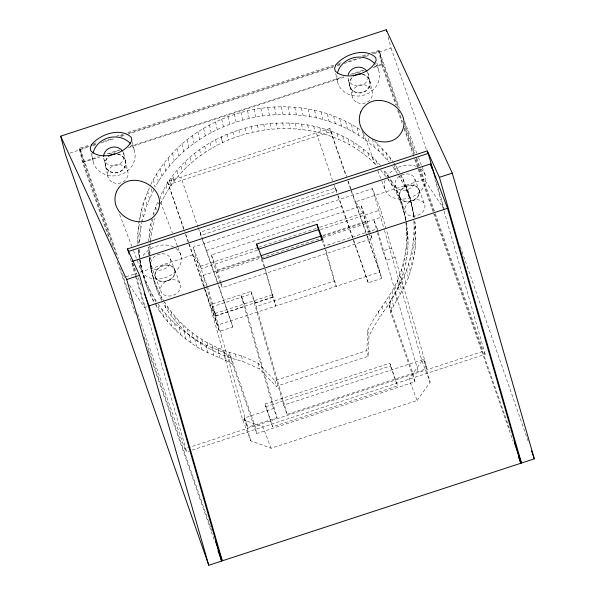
<?xml version="1.0" encoding="UTF-8"?>
<svg xmlns="http://www.w3.org/2000/svg" width="595" height="595" viewBox="0 0 595 595"><rect width="100%" height="100%" fill="white"/><g stroke="black" fill="none" stroke-linecap="round" stroke-linejoin="round"><path stroke-width="0.45" stroke-dasharray="2.98 2.23" d="M137.899 244.389L137.824 233.753L138.999 221.34L140.732 228.986L139.52 244.062M149.903 254.511L150.163 243.742M232.481 364.118C219.31 356.174 203.416 352.783 191.114 342.876C184.16 337.975 177.645 332.449 171.769 326.283C166.154 319.597 158.642 313.349 158.144 304C167.805 317.953 180.397 329.794 194.781 338.786C205.684 346.855 219.622 349.176 230.748 356.472L232.481 364.118L256.705 433.547L414.938 381.826L390.722 312.405L388.981 304.752C394.463 290.71 405.016 278.676 408.579 263.585C412.818 249.952 414.73 235.575 413.889 221.303M390.722 312.405C396.203 298.363 406.749 286.329 410.312 271.238C415.28 255.352 416.991 238.446 415.02 221.905M368.156 356.279L366.862 350.596L367.665 330.567C377.52 309.162 395.34 292.487 401.58 269.245C406.244 254.415 407.806 238.61 405.983 223.155C409.97 240.216 407.865 258.289 402.874 274.927C396.776 298.11 378.673 314.911 368.959 336.257L368.156 356.279L276.199 386.334L259.338 368.87L242.79 361.433L230.823 358.101L219.302 353.705L208.362 348.276L193.263 338.302L184.219 330.537L176.068 321.969L168.928 312.673L162.822 302.751M148.638 241.377L149.754 229.782L151.896 219.116M150.215 242.909L150.334 241.25L149.04 235.568M150.431 240.425L152.052 229.707L155.005 218.313M139.156 220.462L143.239 202.984L150.371 185.283M140.732 228.986L141.826 222.828M142.026 221.95L147.047 204.65L154.239 188.868M153.019 215.063L157.854 201.504L158.404 203.944M160.576 204.1C196.261 124.072 315.819 101.901 376.657 165.685M150.795 184.472C187.574 109.19 294.399 82.817 362.437 131.339L364.17 138.985L379.037 151.1L389.457 162.375M380.503 165.596C322.483 96.219 198.395 115.229 160.352 196.097L161.647 201.779M364.17 138.985C297.649 91.667 194.104 115.497 155.087 187.239L153.346 179.593M384.526 230.57L421.952 360.89L408.988 379.216L417.154 400.502L271.097 448.236L250.733 440.806L242.567 419.52L193.1 247.245L372.477 188.622L380.651 209.901L386.125 228.949M417.154 400.502L430.118 382.169L423.58 359.395L283.651 405.128L250.986 291.379L211.53 304.268L215.881 315.625L272.941 296.972L264.894 268.947M283.651 405.128L287.192 414.351L427.106 368.595L395.162 257.338L391.629 248.13L386.371 229.826M241.548 297.165L245.088 306.388L277.039 417.668L247.736 427.247L215.784 315.967L212.244 306.745L251.692 293.848M215.063 313.483L272.108 294.815L272.941 296.972M255.233 303.056L272.83 297.299M287.192 414.351L256.229 306.529L334.212 281.041L336.235 286.314L325.815 250.034M108.394 236.52L82.378 161.966L79.291 148.341L89.867 144.883M93.4 143.73L97.811 142.287M116.33 136.24L123.381 133.935M127.791 132.492L335.045 64.751M338.57 63.598L341.218 62.728M362.385 55.811L366.795 54.376M371.206 52.933L379.141 50.337L399.349 108.26M112.663 246.613L83.27 162.353L80.243 149.025L89.079 146.139M92.604 144.987L96.137 143.834M103.203 141.521L112.924 138.345M119.982 136.039L124.4 134.596M128.817 133.154L333.706 66.179M337.239 65.026L341.649 63.583M347.83 61.56L358.428 58.102M362.846 56.659L369.026 54.636M372.559 53.483L378.74 51.46L398.01 106.691M69.883 153.116L89.295 146.772M92.82 145.619L96.353 144.466M100.763 143.023L114.88 138.412M121.053 136.389L126.348 134.656M127.233 134.373L333.691 66.893M337.216 65.733L339.864 64.87M344.282 63.427L361.039 57.953M365.456 56.51L369.867 55.067M374.277 53.624L391.041 48.143L388.074 36.756M82.378 161.966L98.257 156.775M107.078 153.897L119.424 149.858M130.008 146.4L343.427 76.643M350.485 74.338L365.479 69.436M374.292 66.551L382.235 63.962L379.141 50.337M83.27 162.353L100.049 156.872M108.878 153.986L119.476 150.52M128.312 147.634L345.561 76.629M352.627 74.316L364.11 70.567M372.939 67.681L381.767 64.788L378.74 51.46M183.684 229.298L167.426 181.549L329.846 128.468L346.595 176.492M168.154 184.762L330.575 131.681L329.846 128.468M335.498 187.901L336.227 191.114L200.879 235.352L200.151 232.139L335.498 187.901L337.023 192.267M126.058 276.779L136.627 273.328M140.152 272.175L193.011 254.898L200.589 266.218L206.227 285.845M206.547 250.473L341.894 206.234M444.309 209.447L424.146 179.348L355.431 201.809L363.01 213.129L368.647 232.757M220.589 283.369L216.409 272.488L211.381 254.958L361.306 205.952L367.085 221.013L370.358 232.407M200.589 266.218L257.97 247.461M258.855 247.17L318.875 227.558M319.76 227.268L363.01 213.129M257.464 250.227L201.288 268.583L193.1 247.245M320.452 229.573L380.651 209.901M211.381 254.958L217.16 270.018L259.494 256.177M322.988 235.427L367.085 221.013M322.416 236.423L382.615 216.744M260.298 256.757L203.245 275.403L207.276 285.905M216.409 272.488L260.506 258.074M261.391 257.791L319.597 238.766M323.122 237.613L366.341 223.482L370.514 234.363M378.004 231.462L377.252 228.844L324.201 246.189L322.274 241.168M129.465 285.072L144.451 307.459L147.099 306.589M220.909 284.202L222.195 287.549L372.12 238.543L370.611 233.285M377.475 232.734L382.734 251.038L391.629 248.13M215.784 315.967L245.088 306.388M395.162 257.338L386.267 260.246L382.734 251.038M204.397 288.672L219.324 331.46L232.861 327.034L218.484 284.7M337.752 195.48L368.216 282.796L381.745 278.371L368.907 233.649M165.737 307.786L164.451 302.104L171.07 311.735L178.731 320.675L187.336 328.849L196.811 336.175L207.075 342.594L218.008 348.016L229.529 352.418L241.496 355.75L258.051 363.188L274.905 380.651L366.862 350.596M265.006 403.998L389.844 363.195L396.813 383.18L397.438 385.939L272.607 426.741L265.006 403.998L272.607 426.741M265.638 406.757L390.469 365.955L389.844 363.195M250.733 440.806L244.195 418.025L273.499 408.445L277.039 417.668M137.743 313.825L184.837 448.823L483.341 351.273L485.208 354.308L190.214 450.727M184.837 448.823L186.711 451.873L189.336 451.017M242.567 419.52L262.923 426.957L271.097 448.236M374.605 141.015L386.021 152.632L393.154 161.855M380.666 170.021L387.486 178.53M392.782 166.607L398.33 174.714M389.546 177.779L384.221 170.14L385.515 175.823M387.977 179.207C397.133 192.007 403.425 206.837 406.273 222.314C403.44 207.216 398.873 192.245 390.491 179.236L392.12 185.432L390.848 179.772M398.814 175.465L404.749 186.391L410.26 199.028L408.386 193.137L406.177 187.343L411.331 203.758L414.38 217.532M393.674 162.576L395.139 164.822M395.623 165.574L400.204 173.219M139.788 260.179C142.688 275.567 148.876 290.3 157.66 303.257M155.585 304.871L159.884 311.654M161.699 300.527C154.484 287.43 151.792 272.622 149.256 258.081C150.966 273.358 156.083 288.233 164.034 301.382M140.665 264.492C143.425 278.334 147.865 291.944 155.139 304.097M401.008 174.796L407.724 190.214L412.893 209.738M250.986 291.379L255.344 302.729M404.578 121.417L416.768 153.183M418.419 157.474L425.336 175.503M414.849 178.931A10.331 7.884 -21 0 1 402.019 190.318A10.331 7.884 -21 0 1 398.241 177.176A10.331 7.884 -21 0 1 414.849 178.931L419.125 190.08A10.331 7.884 -21 0 1 406.296 201.46A10.331 7.884 -21 0 1 402.518 188.317A10.331 7.884 -21 0 1 419.125 190.08M419.289 190.489A10.331 7.884 -21 0 1 406.452 201.869A10.331 7.884 -21 0 1 402.681 188.734A10.331 7.884 -21 0 1 419.289 190.489L424.763 204.754A10.331 7.884 -21 0 1 411.926 216.134A10.331 7.884 -21 0 1 408.155 202.992A10.331 7.884 -21 0 1 424.763 204.754M395.221 185.35L399.498 196.491M399.662 196.908L405.136 211.166M363.314 132.975L376.166 166.459M377.81 170.75L381.44 180.196M381.767 181.051L384.734 188.779M377.252 228.844L373.72 219.652L377.23 231.857M423.58 359.395L427.106 368.595M421.952 360.89L430.118 382.169M370.834 235.196L372.12 238.543M261.227 259.182L264.641 268.07M244.374 303.911L240.834 294.696L273.499 408.445M244.195 418.025L247.736 427.247M160.546 202.151L172.409 233.054M174.387 238.208L177.682 246.791M178.017 247.646L180.984 255.374M170.49 258.803A10.331 7.884 -21 0 1 157.66 270.182A10.331 7.884 -21 0 1 153.882 257.047A10.331 7.884 -21 0 1 170.49 258.803L174.766 269.944A10.331 7.884 -21 0 1 161.937 281.331A10.331 7.884 -21 0 1 158.166 268.189A10.331 7.884 -21 0 1 174.766 269.944M174.93 270.361A10.331 7.884 -21 0 1 162.093 281.74A10.331 7.884 -21 0 1 158.322 268.598A10.331 7.884 -21 0 1 174.93 270.361L180.404 284.626A10.331 7.884 -21 0 1 167.567 296.005A10.331 7.884 -21 0 1 163.796 282.863A10.331 7.884 -21 0 1 180.404 284.626M150.862 265.221L155.139 276.363M155.302 276.772L160.776 291.037M119.617 214.564L131.807 246.323M133.459 250.621L140.375 268.65M132.692 263.191L136.947 274.288M138.256 277.701L141.208 285.384M391.041 48.143L426.555 149.94M460.232 246.471L528.814 443.044M404.555 123.18L414.96 153.019M416.798 158.285L420.167 167.939M420.472 168.816L424.146 179.348M404.741 125.976L414.529 154.031M416.054 158.411L419.423 168.05M419.728 168.928L435.019 212.765M435.324 213.635L483.341 351.273M382.235 63.962L396.612 105.181M398.449 110.447L402.428 121.849M404.57 127.985L413.748 154.298M415.585 159.564L418.649 168.333M418.954 169.211L434.253 213.07M434.558 213.94L510.138 430.587M381.767 64.788L395.853 105.166M397.691 110.432L402.287 123.596M404.124 128.862L414.537 158.701M414.841 159.579L417.898 168.355M418.211 169.233L513.128 441.319M348.12 180.858L350.864 188.712M351.169 189.589L367.063 235.159M367.368 236.037L379.922 272.019L217.502 325.108L184.785 231.321M330.575 131.681L346.112 176.209M347.934 181.453L381.745 278.371M388.981 304.752L413.205 374.188L414.938 381.826M338.243 195.755L353.527 239.584M353.839 240.462L368.216 282.796M332.575 180.635L316.309 132.893M334.093 185L337.447 194.602M390.469 365.955L397.438 385.939M200.151 232.139L218.179 283.822M198.135 227.491L180.954 177.124M198.44 228.361L202.099 238.84M202.404 239.718L217.934 284.246M218.239 285.124L232.861 327.034M230.748 356.472L254.972 425.901L256.705 433.547M167.426 181.549L184.48 230.451M185.514 234.534L188.563 243.266M188.868 244.136L204.1 287.801M80.243 149.025L118.472 258.602M79.291 148.341L116.337 254.541M123.686 275.604L124.296 277.359M120.324 268.553L131.651 301.033M144.206 337.015L211.88 530.985M117.267 261.956L135.318 313.706M147.865 349.667L214.267 540M272.108 294.815L275.849 306.046L262.633 260.037M254.511 300.572L256.229 306.529M436.395 181.892L444.048 208.562M434.878 179.043L443.818 210.184M444.071 211.076L485.208 354.308M372.477 188.622L384.273 229.677M378.249 232.333L418.226 371.525M361.306 205.952L366.341 223.482M322.765 239.413L324.803 246.494M324.706 247.929L334.212 281.041M217.16 270.018L220.433 281.413M220.686 282.29L222.195 287.549M207.588 286.716L215.881 315.625M206.487 286.738L219.324 331.46M132.544 263.265L136.374 276.608M136.634 277.501L186.711 451.873M130.417 258.572L135.266 275.455M135.519 276.348L144.451 307.459M221.02 136.954L222.508 142.532L221.214 136.843M169.553 180.516L170.929 186.086L171.806 177.407L174.387 181.349L173.145 175.599M149.315 258.721L150.602 264.381L149.94 255.337M409.591 196.105L411.331 203.758M411.152 202.084L414.12 215.784M407.724 190.214L409.449 197.867M412.387 208.131L414.053 217.658M413.86 220.425L415.593 228.071M405.515 184.42L407.255 192.066M376.91 62.884L378.517 69.942M414.098 226.613L415.838 234.259M403.008 178.745L404.749 186.391M413.994 232.824L415.734 240.477M400.584 174.915L401.937 180.865M413.57 239.041L415.303 246.687M397.081 167.82L398.241 172.914M412.804 245.229L414.544 252.882M394.061 164.28L395.415 170.23M403.99 211.775L405.277 217.458M402.54 206.197L403.827 211.88M400.777 200.701L402.064 206.383M411.733 251.402L413.465 259.056M406.519 228.911L407.813 234.594L406.601 231.135L408.036 240.387L406.749 234.705M398.732 195.286L400.019 200.969M389.993 157.519L390.96 161.766M396.382 189.976L397.676 195.658M406.638 240.499L407.932 246.181M410.312 257.523L412.045 265.169M393.764 184.807L395.05 190.489M368.022 73.371L369.569 80.169M369.636 80.451L372.009 90.909M386.021 152.632L387.754 160.278M406.251 246.308L407.545 251.99M408.579 263.585L410.312 271.238M405.552 252.094L406.839 257.776M381.789 147.947L383.522 155.593M387.672 174.878L388.409 178.128M388.595 178.939L388.959 180.56M404.533 257.858L405.82 263.54M406.511 269.58L408.244 277.225M377.297 143.454L379.037 151.1M403.209 263.578L404.496 269.26M404.139 275.492L405.872 283.138M372.582 139.185L374.315 146.831M401.58 269.245L402.874 274.927M376.561 161.2L377.855 166.883M401.469 281.309L403.202 288.954M399.654 274.845L400.948 280.528M368.387 138.546L369.354 142.793M372.381 157.013L373.667 162.695M397.438 280.371L398.732 286.054L397.564 280.067M398.471 286.991L400.204 294.637M367.963 153.027L369.25 158.709M348.395 79.782L349.942 86.58M350.009 86.87L352.381 97.32M394.946 285.793L396.233 291.476M363.322 149.256L364.609 154.938M395.184 292.547L396.924 300.192M357.045 127.799L358.778 135.444M392.142 291.104L393.436 296.786M358.48 145.701L359.767 151.383M391.622 297.969L393.355 305.614M351.452 124.489L353.192 132.135M389.078 296.31L390.365 301.992M389.762 301.591L391.495 309.236M353.437 142.369L354.724 148.051M335.706 73.512L337.908 83.211M345.695 121.44L347.428 129.093M385.738 301.36L387.025 307.042M348.216 139.282L349.51 144.972M339.745 118.665L341.485 126.319M382.161 306.269L383.455 311.951M342.839 136.448L344.133 142.131M378.308 311.036L379.595 316.719M333.654 116.166L335.387 123.812M337.283 133.86L338.577 139.542M331.586 131.532L332.88 137.214M327.429 113.957L329.161 121.603M325.762 129.457L327.057 135.139M321.077 112.024L322.817 119.677M367.665 330.567L368.959 336.257M319.85 127.65L321.136 133.332M314.621 110.395L316.354 118.048M313.796 126.125L315.09 131.807M308.061 109.049L309.802 116.702M307.675 124.876L308.961 130.558M301.427 108.015L303.16 115.661M301.479 123.916L302.773 129.598M294.741 107.279L296.474 114.924M295.224 123.21L296.511 128.892M287.987 106.832L289.72 114.485M288.932 122.808L290.219 128.49M281.219 106.713L282.952 114.366M282.618 122.696L283.904 128.379M274.429 106.884L276.169 114.53M276.266 122.845L277.56 128.527M267.661 107.368L269.394 115.013M269.937 123.291L271.223 128.974M260.9 108.149L262.633 115.802M263.622 124.035L264.916 129.717M254.184 109.242L255.924 116.888M257.33 125.039L258.617 130.721M251.12 126.333L252.406 132.016M247.498 110.618L249.231 118.271M244.947 127.903L246.233 133.585M240.893 112.306L242.634 119.952M238.848 129.755L240.142 135.437M234.385 114.277L236.118 121.923M232.861 131.852L234.147 137.534M227.982 116.523L229.715 124.169M226.978 134.225L228.264 139.907M221.675 119.06L223.415 126.705M274.905 380.651L276.199 386.334M215.494 121.893L217.227 129.539M215.576 139.736L216.87 145.418M209.47 124.965L211.203 132.611M210.095 142.852L211.389 148.534M258.051 363.188L259.338 368.87M203.602 128.304L205.342 135.95M204.777 146.214L206.063 151.896M197.912 131.889L199.652 139.542M199.637 149.821L200.924 155.503M192.408 135.742L194.149 143.388M241.496 355.75L242.79 361.433M194.684 153.614L195.971 159.296M187.105 139.81L188.846 147.456M235.456 354.218L236.75 359.901M189.931 157.623L191.218 163.305M229.529 352.418L230.823 358.101M182.025 144.116L183.766 151.77M185.395 161.855L186.689 167.537M228.145 354.412L229.878 362.058M224.397 352.619L226.13 360.272M223.698 350.358L224.984 356.041M177.154 148.631L178.887 156.277M181.073 166.258L182.36 171.94M218.008 348.016L219.302 353.705M218.149 350.41L219.89 358.056M176.983 170.839L178.277 176.522M172.543 153.346L174.275 160.992M212.46 345.435L213.746 351.117M212.073 347.911L213.813 355.557M168.169 158.27L169.902 165.916M207.075 342.594L208.362 348.276M206.145 345.145L207.886 352.798M164.042 163.357L165.774 171.003M201.854 339.5L203.14 345.182M166.206 185.588L167.5 191.27M200.366 342.095L202.107 349.741M160.204 168.616L161.937 176.261M196.811 336.175L198.105 341.857M163.149 190.772L164.443 196.454M194.781 338.786L196.514 346.431M156.619 174.03L158.352 181.676M191.969 332.62L193.263 338.302M189.381 335.23L191.114 342.876M187.336 328.849L188.622 334.531M182.925 324.855L184.219 330.537M184.205 331.422L185.938 339.076M155.637 207.023L156.738 211.887M151.145 188.682L152.112 192.929M178.731 320.675L180.025 326.358M153.711 212.631L154.083 214.252M179.244 327.391L180.977 335.045M147.686 191.092L149.419 198.737M174.774 316.287L176.068 321.969M152.275 219.109L153.376 223.98M174.506 323.122L176.239 330.768M145.314 196.997L147.047 204.65M171.07 311.735L172.357 317.418M132.35 141.87L134.158 149.806M150.758 224.017L152.052 229.707M167.641 306.99L168.928 312.673M149.754 229.782L151.048 235.464M170.036 318.637L171.769 326.283M143.239 202.984L144.979 210.63M165.804 313.952L167.537 321.597M141.506 209.046L143.246 216.692M161.535 297.069L162.636 301.94M149.561 245.438L149.933 247.059M158.902 291.885L160.196 297.567M149.836 252.86L148.549 247.178L149.1 256.371M161.84 309.058L163.58 316.711M156.567 286.589L157.854 292.279M140.093 215.174L141.439 221.124M148.787 252.957L149.524 256.207M149.709 257.018L150.074 258.639M154.507 281.19L155.801 286.872M150.148 264.433L151.435 270.115M152.759 275.678L154.046 281.361M151.301 270.085L152.588 275.768M123.663 153.235L125.21 160.04M125.277 160.323L127.65 170.78M154.737 298.764L155.511 302.163M155.704 303.011L156.478 306.41M138.256 227.543L139.989 235.189M151.621 293.365L153.354 301.011M137.824 233.753L139.565 241.399M148.81 287.831L150.542 295.484M137.735 239.964L138.702 244.218M146.303 282.164L148.043 289.81M138.739 249.558L140.189 259.085M144.102 276.377L145.842 284.031M138.293 249.677L139.699 257.419M142.227 270.472L143.96 278.125M139.438 258.446L142.406 272.146M104.043 159.653L105.583 166.451M105.65 166.741L108.022 177.191M91.347 153.384L93.549 163.082M140.271 259.97L141.171 266.099M138.538 252.325L139.312 257.575M406.437 223.125L407.27 228.844M405.15 217.443L405.626 220.708M413.287 214.26L413.778 219.54M139.535 249.387L139.699 253.805M131.807 145.292A21.383 19.397 -12.8 0 1 117.996 175.391A21.383 19.397 -12.8 0 1 92.894 153.86M122.979 151.747A10.331 9.371 -12.8 0 1 116.516 165.44A10.331 9.371 -12.8 0 1 103.575 157.251M117.624 153.964A10.331 9.379 -12.8 0 1 124.653 166.994A10.331 9.379 -12.8 0 1 108.892 170.795A10.331 9.379 -12.8 0 1 109.138 156.009M376.166 65.42A21.383 19.397 -12.8 0 1 362.809 95.416A21.383 19.397 -12.8 0 1 337.105 74.836M367.338 71.876A10.331 9.371 -12.8 0 1 360.875 85.568A10.331 9.371 -12.8 0 1 347.934 77.38M362.846 74.271A10.331 9.379 -12.8 0 1 368.588 87.859A10.331 9.379 -12.8 0 1 352.582 90.403A10.331 9.379 -12.8 0 1 354.226 75.647M176.008 248.412A21.383 16.303 -21 0 1 165.187 277.709A21.383 16.303 -21 0 1 140.844 259.911M143.135 255.605A21.383 16.303 -21 0 1 173.331 246.836M421.074 169.099A21.383 16.303 -21 0 1 409.01 198.009A21.383 16.303 -21 0 1 385.203 180.04M386.586 177.132A21.383 16.303 -21 0 1 416.203 166.347M117.691 154.254A10.331 9.371 -12.8 0 1 124.719 167.277A10.331 9.371 -12.8 0 1 108.959 171.077A10.331 9.371 -12.8 0 1 109.205 156.299M362.05 74.382A10.331 9.371 -12.8 0 1 369.079 87.413A10.331 9.371 -12.8 0 1 353.318 91.206A10.331 9.371 -12.8 0 1 353.564 76.428M113.08 182.516A10.331 9.371 -12.8 0 0 128.111 173.182A10.331 9.371 -12.8 0 0 112.306 166.258A10.331 9.371 -12.8 0 0 113.08 182.516M357.439 102.652A10.331 9.371 -12.8 0 0 372.47 93.311A10.331 9.371 -12.8 0 0 356.665 86.387A10.331 9.371 -12.8 0 0 357.439 102.652"/><path stroke-width="0.89" d="M521.465 463.036L439.415 177.325L427.255 150.922L127.404 248.933L139.557 275.329L221.608 561.048L208.756 565.25L65.472 154.559L60.675 136.166L386.244 29.75L452.274 173.123L534.325 458.834L521.465 463.036L514.422 442.866M435.376 178.336L428.229 153.451L128.371 251.462L129.137 254.125M132.031 261.488L430.535 163.923L447.566 208.309L520.789 463.26L222.285 560.825L215.554 541.517M60.675 136.166L126.705 279.531L139.557 275.329M439.415 177.325L452.274 173.123M256.601 244.091L316.986 224.352L322.765 239.413L262.38 259.152L256.601 244.091L258.104 249.32L318.489 229.581L321.954 240.335M261.257 255.605L321.226 235.999M144.154 293.067L149.07 305.867L447.566 208.309M427.255 150.922L428.229 153.451M127.404 248.933L128.051 250.614M531.566 450.943L534.325 458.834M518.647 457.116L520.789 463.26M217.941 550.524L221.608 561.048M430.535 163.923L431.806 168.37M316.986 224.352L318.489 229.581M149.07 305.867L222.285 560.825M126.705 279.531L208.756 565.25M386.244 29.75L386.705 31.505M93.073 153.027A21.383 19.397 -12.8 0 1 109.249 137.601A21.383 19.397 -12.8 0 1 130.744 143.938M103.575 156.433A10.331 9.371 -12.8 0 1 111.191 147.448A10.331 9.371 -12.8 0 1 122.533 151.056M109.867 155.511A10.331 9.379 -12.8 0 1 114.947 153.852M337.432 73.155A21.383 19.397 -12.8 0 1 353.608 57.73A21.383 19.397 -12.8 0 1 375.103 64.074M348.164 74.925A10.331 9.371 -12.8 0 1 356.427 67.369A10.331 9.371 -12.8 0 1 366.892 71.184M355.007 75.201A10.331 9.379 -12.8 0 1 361.106 73.988M116.479 191.746C106.698 216.171 146.764 234.765 158.084 210.37C167.857 185.945 127.799 167.351 116.479 191.746M360.838 111.882C351.057 136.3 391.123 154.893 402.443 130.498C412.216 106.081 372.158 87.48 360.838 111.882M91.266 145.061L90.299 148.029L90.745 150.736C101.016 161.58 127.018 153.629 131.8 140.167L131.354 137.46C120.763 126.817 99.41 134.366 91.266 145.061M335.625 65.19L334.658 68.165L335.104 70.865C345.375 81.708 371.377 73.758 376.159 60.296L375.713 57.596C365.122 46.946 343.769 54.495 335.625 65.19"/></g></svg>
